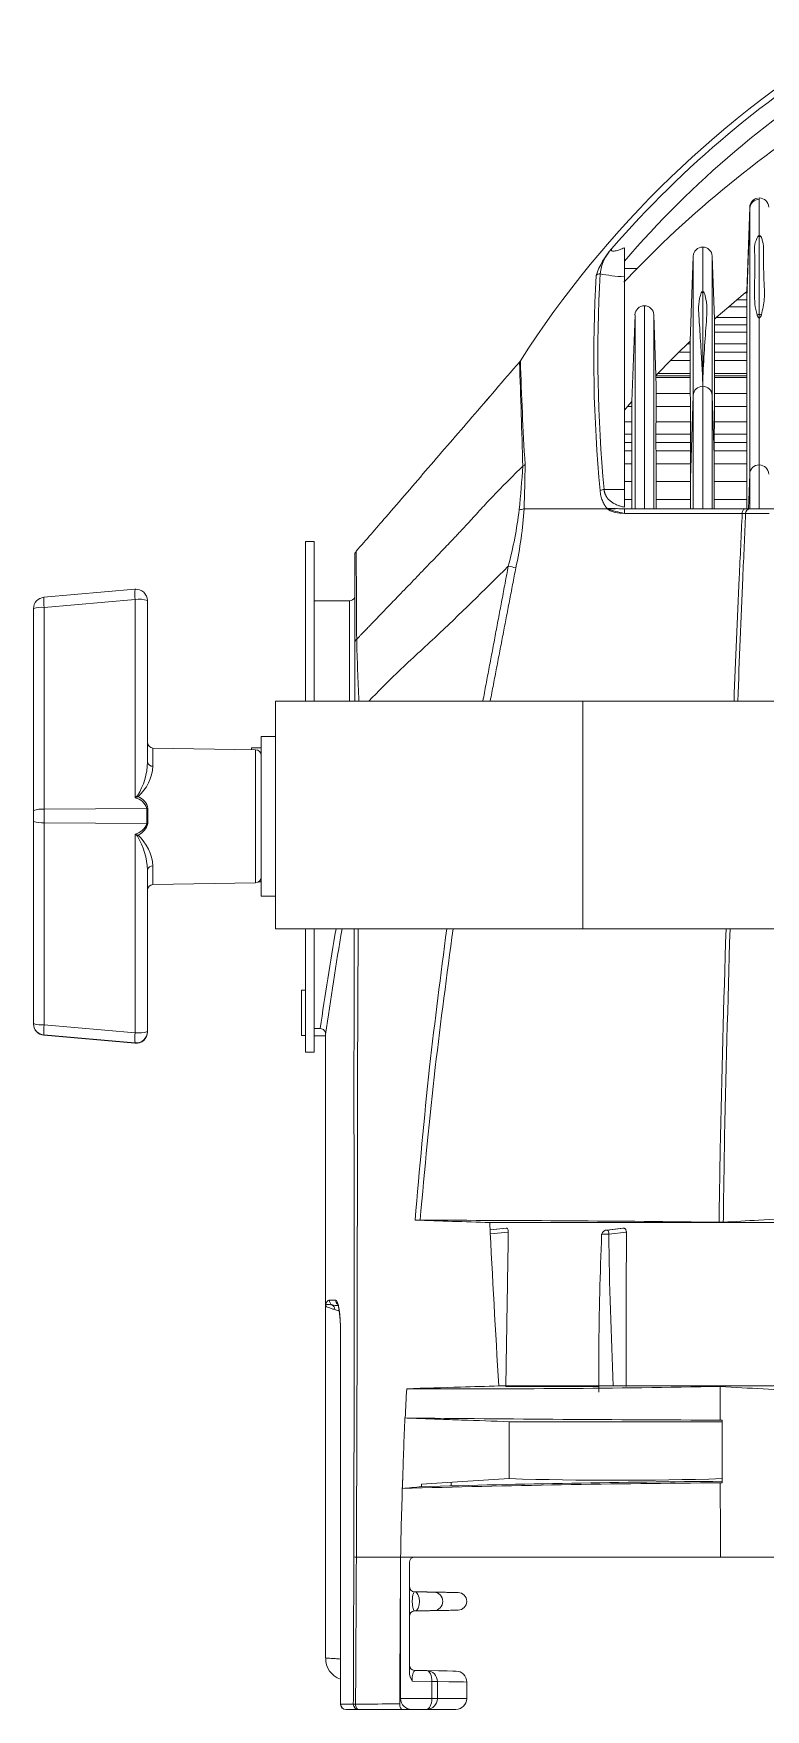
# Model space of a CAD drawing. Extents: x 9.3 to 87, y 1.1 to 68.8.
# Drawn here: x 32.25 to 36.27, y 54.12 to 63.31 of the extents above; entities that cross this region are included whole.
import ezdxf

# ---------------------------------------------------------------- set-up
doc = ezdxf.new("R2010")
doc.units = 0
doc.header["$MEASUREMENT"] = 0
doc.linetypes.add('SLD-Solid', pattern=[0])
doc.layers.add('OBJECT', color=7, linetype='CONTINUOUS')

msp = doc.modelspace()

# ---------------------------------------------------------------- linework, layer by layer
at = {"layer": 'OBJECT', "linetype": 'SLD-Solid', "lineweight": 15}
for p, q in [((36.1845, 62.3324), (36.1681, 61.8627)), ((36.1846, 62.3621), (36.1684, 61.8996)), ((36.2365, 62.2061), (36.2365, 62.2009)), ((36.2365, 62.2009), (36.2365, 61.7727)), ((35.8746, 62.0931), (35.8583, 61.6268)), ((35.9906, 61.7479), (35.9785, 62.0931)), ((35.5662, 62.0256), (35.4935, 61.9498)), ((35.5662, 62.0256), (35.4965, 62.0256)), ((35.4965, 61.9795), (35.4965, 60.8134)), ((35.9265, 61.8985), (35.9265, 61.8931)), ((35.9265, 61.8931), (35.9265, 61.3796)), ((36.1593, 61.8922), (36.1137, 61.8542)), ((36.1684, 61.8996), (36.1593, 61.8922)), ((36.1593, 61.8922), (36.1684, 61.8922)), ((35.5548, 61.7713), (35.5382, 61.296)), ((35.6699, 61.4386), (35.6583, 61.7713)), ((36.069, 61.8161), (35.9995, 61.7559)), ((36.1137, 61.8542), (36.069, 61.8161)), ((36.069, 61.8161), (36.1683, 61.8161)), ((36.1137, 61.8542), (36.1683, 61.8542)), ((36.2365, 61.7727), (36.2365, 61.7548)), ((35.9995, 61.7559), (35.9906, 61.7479)), ((35.9906, 61.7162), (36.1684, 61.7162)), ((35.9995, 61.7559), (36.1683, 61.7559)), ((35.8421, 61.6116), (35.7959, 61.5668)), ((35.8583, 61.6268), (35.8421, 61.6116)), ((35.8421, 61.6116), (35.8583, 61.6116)), ((35.9906, 61.6757), (36.1685, 61.6757)), ((35.9906, 61.6116), (36.1686, 61.6116)), ((35.7503, 61.5214), (35.6805, 61.4497)), ((35.7959, 61.5668), (35.7503, 61.5214)), ((35.7503, 61.5214), (35.8582, 61.5214)), ((35.7959, 61.5668), (35.8582, 61.5668)), ((35.9905, 61.5214), (36.1686, 61.5214)), ((35.9906, 61.5668), (36.1686, 61.5668)), ((35.6805, 61.4497), (35.6699, 61.4386)), ((35.6699, 61.4371), (35.8582, 61.4371)), ((35.6699, 61.4272), (35.8582, 61.4272)), ((35.6805, 61.4497), (35.8582, 61.4497)), ((35.9903, 61.4497), (36.1686, 61.4497)), ((35.9903, 61.4371), (36.1686, 61.4371)), ((35.9903, 61.4272), (36.1686, 61.4272)), ((35.6701, 61.3392), (35.8584, 61.3392)), ((35.8587, 60.8741), (35.8746, 61.3292)), ((35.9785, 61.3292), (35.99, 60.999)), ((35.9902, 61.3392), (36.1685, 61.3392)), ((35.5136, 61.2687), (35.4965, 61.2493)), ((35.5382, 61.296), (35.5136, 61.2687)), ((35.5136, 61.2687), (35.5381, 61.2687)), ((35.6701, 61.2687), (35.8585, 61.2687)), ((35.9902, 61.2687), (36.1685, 61.2687)), ((35.4965, 61.1843), (35.538, 61.1843)), ((35.67, 61.1843), (35.8585, 61.1843)), ((35.9902, 61.1843), (36.1684, 61.1843)), ((35.4965, 61.1172), (35.538, 61.1172)), ((35.4965, 61.0718), (35.538, 61.0718)), ((35.6699, 61.1172), (35.8585, 61.1172)), ((35.6699, 61.0718), (35.8586, 61.0718)), ((35.9901, 61.1172), (36.1684, 61.1172)), ((35.9901, 61.0718), (36.1683, 61.0718)), ((35.4965, 61.0262), (35.5381, 61.0262)), ((35.4965, 60.9541), (35.5381, 60.9541)), ((35.67, 61.0262), (35.8586, 61.0262)), ((35.67, 60.9541), (35.8586, 60.9541)), ((35.99, 60.9541), (36.1682, 60.9541)), ((35.9901, 61.0262), (36.1683, 61.0262)), ((35.4965, 60.8564), (35.5381, 60.8564)), ((35.6701, 60.8564), (35.8587, 60.8564)), ((35.9901, 60.8564), (36.1682, 60.8564)), ((36.1844, 60.8978), (36.1778, 60.7082)), ((35.385, 60.8134), (35.4965, 60.8134)), ((35.4965, 60.8134), (35.4965, 60.7161)), ((35.4965, 60.7577), (35.538, 60.7577)), ((35.4965, 60.7082), (35.4965, 60.7082)), ((35.6701, 60.7577), (35.8587, 60.7577)), ((35.9901, 60.7577), (36.1681, 60.7577)), ((33.7945, 60.5282), (33.7465, 60.5282)), ((33.7465, 59.6532), (33.7465, 60.5282)), ((33.7945, 59.6532), (33.7945, 60.5282)), ((32.3106, 60.2221), (32.8106, 60.266)), ((32.8117, 60.2109), (32.3117, 60.167)), ((32.8117, 59.1222), (32.8117, 60.2109)), ((32.2535, 59.0524), (32.2535, 60.1598)), ((32.3117, 60.167), (32.3117, 59.0596)), ((32.8785, 60.2037), (32.8785, 59.3188)), ((33.9878, 60.2032), (33.7945, 60.2032)), ((33.5815, 59.6532), (33.5815, 58.4032)), ((33.5815, 59.6532), (35.2685, 59.6532)), ((33.5815, 59.5907), (33.5815, 59.4585)), ((35.2685, 59.6532), (37.4855, 59.6532)), ((35.2685, 59.6532), (35.2685, 58.4032)), ((33.4728, 59.3856), (32.9092, 59.3954)), ((32.9092, 59.3954), (32.9092, 59.2958)), ((33.5035, 59.3957), (33.4495, 59.3957)), ((33.4495, 59.3957), (33.4495, 59.386)), ((33.4728, 59.0229), (33.4728, 59.3856)), ((33.5815, 59.4585), (33.5035, 59.4585)), ((33.5035, 58.5835), (33.5035, 59.4585)), ((32.2535, 58.9925), (32.2535, 59.0524)), ((32.3117, 59.0596), (32.8758, 59.0641)), ((32.3117, 59.0596), (32.3117, 58.986)), ((32.8758, 58.9819), (32.8758, 59.0641)), ((32.8813, 59.0641), (32.8813, 58.9818)), ((33.4728, 58.6563), (33.4728, 59.0229)), ((32.2535, 57.8837), (32.2535, 58.9925)), ((32.3117, 58.986), (32.3117, 57.8772)), ((32.3117, 58.986), (32.8758, 58.9819)), ((32.8117, 57.8337), (32.8117, 58.9236)), ((32.9092, 58.7489), (32.9092, 58.6465)), ((32.8785, 58.7262), (32.8785, 57.8402)), ((32.9092, 58.6465), (33.4728, 58.6563)), ((33.4882, 58.6607), (33.5035, 58.6607)), ((33.5035, 58.5835), (33.5815, 58.5835)), ((33.5815, 58.5835), (33.5815, 58.4657)), ((33.5815, 58.4032), (35.2685, 58.4032)), ((33.7465, 57.7282), (33.7465, 58.4032)), ((33.7945, 57.7282), (33.7945, 58.4032)), ((35.2685, 58.4032), (37.4855, 58.4032)), ((33.7465, 58.0681), (33.7245, 58.0677)), ((33.7245, 58.0677), (33.7245, 57.8187)), ((32.2535, 57.8821), (32.2535, 57.8837)), ((32.8106, 57.7779), (32.3106, 57.8215)), ((32.3106, 57.8215), (32.3106, 57.8199)), ((32.3106, 57.8199), (32.8106, 57.776)), ((32.3117, 57.8772), (32.8117, 57.8337)), ((32.8785, 57.8402), (32.8785, 57.8382)), ((33.7245, 57.8187), (33.7465, 57.8183)), ((32.8106, 57.776), (32.8106, 57.7779)), ((33.7465, 57.7282), (33.7945, 57.7282)), ((33.7945, 57.8175), (33.8567, 57.8164)), ((34.8481, 56.7622), (34.7595, 56.7535)), ((34.7595, 56.7534), (34.8502, 56.7622)), ((34.8485, 56.7622), (34.7595, 56.7535)), ((34.8595, 56.7399), (34.7608, 56.7304)), ((34.8485, 56.7622), (34.8502, 56.7622)), ((35.4879, 56.7621), (35.4008, 56.7514)), ((35.4893, 56.7622), (35.4039, 56.7517)), ((35.4045, 56.7518), (35.492, 56.7622)), ((35.5074, 56.7399), (35.4111, 56.7284)), ((35.4893, 56.7622), (35.492, 56.7622)), ((33.8563, 56.3383), (33.8564, 56.3357)), ((33.8565, 56.3357), (33.8565, 54.4047)), ((33.9376, 56.2122), (33.9377, 54.1641)), ((35.3557, 56.0857), (35.3555, 55.8619)), ((34.8457, 55.894), (35.3553, 55.894)), ((34.8646, 55.7002), (36.0325, 55.7002)), ((34.8646, 55.7002), (34.8646, 55.3882)), ((34.3834, 55.3574), (34.8646, 55.3882)), ((34.5465, 55.3679), (34.5465, 55.3487)), ((34.0452, 54.9582), (34.0256, 54.9582)), ((34.0452, 54.9582), (34.047, 54.9582)), ((34.0795, 54.9582), (34.047, 54.9582)), ((34.2683, 54.9582), (34.0795, 54.9582)), ((34.2683, 54.9582), (34.2683, 54.1822)), ((34.2683, 54.1818), (34.2683, 54.9582)), ((34.3165, 54.9282), (34.3165, 54.3284)), ((34.8065, 54.9582), (37.6775, 54.9582)), ((36.4955, 54.9582), (36.0245, 54.9582)), ((34.3475, 54.6628), (34.346, 54.6627)), ((34.346, 54.3367), (34.4124, 54.3355)), ((33.9377, 54.288), (33.9377, 54.1641)), ((34.4395, 54.2756), (34.3325, 54.2774)), ((34.4395, 54.1822), (34.4395, 54.2756)), ((34.4395, 54.2756), (34.4701, 54.2756)), ((34.4701, 54.2756), (34.4701, 54.1822)), ((34.6315, 54.1822), (34.6315, 54.2728)), ((33.9378, 54.1641), (33.9381, 54.1641)), ((33.9379, 54.1617), (33.9381, 54.1641)), ((33.9389, 54.1497), (33.9391, 54.1522)), ((34.2683, 54.1822), (34.4395, 54.1822)), ((34.4395, 54.1822), (34.4701, 54.1822)), ((34.4701, 54.1822), (34.6315, 54.1822)), ((34.2786, 54.1222), (34.3283, 54.1222)), ((34.4113, 54.1222), (34.3283, 54.1222)), ((34.5715, 54.1222), (34.4113, 54.1222))]:
    msp.add_line(p, q, dxfattribs=at)
at = {"layer": 'OBJECT', "linetype": 'SLD-Solid', "lineweight": 15, "flags": 128}
for points in [[(36.143, 60.6814), (36.1436, 60.6868), (36.1447, 60.6919), (36.1463, 60.6965), (36.1483, 60.7005), (36.1507, 60.7038), (36.1534, 60.7062), (36.1562, 60.7077), (36.1592, 60.7082)], [(33.8563, 57.8175), (33.8563, 57.6163), (33.8562, 57.2888), (33.8562, 56.9631), (33.8563, 56.6341), (33.8563, 56.3416)], [(33.9229, 56.3461), (33.9228, 56.3462), (33.9253, 56.3394), (33.9293, 56.3219), (33.9336, 56.2924), (33.9364, 56.2602), (33.9378, 56.2211), (33.9376, 56.2093)], [(33.9381, 56.2122), (33.9378, 56.2122), (33.9378, 56.2122)], [(34.3475, 54.6628), (34.3569, 54.6669), (34.3647, 54.6783), (34.3698, 54.6953), (34.3714, 54.7152), (34.3693, 54.7352), (34.3637, 54.7522), (34.3556, 54.7636), (34.3461, 54.7677)], [(34.4124, 54.3355), (34.4755, 54.3344), (34.523, 54.3336), (34.5547, 54.3331), (34.5706, 54.3328), (34.5726, 54.3328)], [(34.4124, 54.3355), (34.4178, 54.3343), (34.423, 54.3308), (34.4278, 54.3253), (34.4319, 54.3178), (34.4352, 54.3087), (34.4377, 54.2984), (34.4391, 54.2872), (34.4395, 54.2756)], [(34.6315, 54.2728), (34.6295, 54.2728), (34.6136, 54.2731), (34.5816, 54.2736), (34.5338, 54.2745), (34.4701, 54.2756)], [(33.9379, 54.1617), (33.9386, 54.1533), (33.9389, 54.1497)], [(34.0382, 54.1222), (34.0349, 54.1228), (34.0318, 54.1245), (34.0288, 54.1272), (34.0262, 54.1309), (34.0241, 54.1353), (34.0225, 54.1405), (34.0215, 54.146), (34.0212, 54.1518)], [(34.4113, 54.1222), (34.4168, 54.1234), (34.4221, 54.1268), (34.427, 54.1323), (34.4312, 54.1398), (34.4347, 54.1489), (34.4373, 54.1593), (34.4389, 54.1705), (34.4395, 54.1822)]]:
    msp.add_lwpolyline(points, dxfattribs=at)
at = {"layer": 'OBJECT', "linetype": 'SLD-Solid', "lineweight": 15}
for centre, radius, start, end in [((39.6305, 58.505), 5.5875, 120.60303, 147.3556), ((39.6368, 58.4958), 5.5635, 120.69782, 139.15667), ((39.6372, 58.5005), 5.4639, 121.32485, 139.27184), ((39.8586, 57.8332), 6, 120.68606, 135.67494), ((36.2365, 62.3602), 0.052, 100.32237, 178), ((36.2366, 62.3527), 0.0521, 90.0578, 178.05391), ((36.2365, 62.3602), 0.052, 2, 89.99312), ((35.9265, 62.0912), 0.052, 90, 178), ((35.9265, 62.0912), 0.052, 2, 90), ((36.2381, 62.1952), 0.011, 97.91833, 152.27441), ((36.2365, 62.1463), 0.0546, 89.99869, 98.62212), ((36.2368, 62.1957), 0.0104, 25.04093, 91.39748), ((36.2365, 62.1464), 0.0545, 79.77259, 90.00716), ((35.7387, 61.8523), 0.4196, 137.77047, 161.36634), ((35.5933, 61.9735), 0.2306, 135.79576, 174.3742), ((43.138, 61.5429), 7.8096, 176.74507, 185.40545), ((35.3634, 61.9657), 0.0304, 89.27098, 137.33274), ((43.2198, 61.5454), 7.8689, 176.71619, 185.33727), ((35.9275, 61.8887), 0.00992, 95.3564, 157.56286), ((35.9265, 61.8376), 0.0555, 89.99292, 98.52915), ((35.9254, 61.8883), 0.0103, 23.71507, 83.3647), ((35.9265, 61.8376), 0.0555, 81.47075, 90.00703), ((35.6065, 61.7695), 0.0518, 90, 178), ((35.6065, 61.7695), 0.0518, 2, 90), ((36.2365, 61.7108), 0.0619, 89.97809, 101.00867), ((36.2366, 61.7109), 0.0619, 78.57127, 90.02231), ((-24.2854, 59.3209), 59.2465, 1.567224, 2.119633), ((53.6827, 62.0899), 18.7658, 181.74324, 183.48132), ((35.9265, 61.3274), 0.052, 90, 178), ((35.9265, 61.3274), 0.052, 2, 90), ((26.0605, 61.0428), 8.8916, 357.84374, 359.40396), ((36.2362, 60.8961), 0.0519, 89.80041, 178.15382), ((36.2362, 60.8958), 0.0522, 2.17425, 89.64599), ((29.2267, 61.2991), 5.7234, 354.01511, 356.41483), ((35.3871, 60.7645), 0.049, 92.49335, 119.25099), ((32.7299, 60.9631), 2.2045, 345.00693, 353.20738), ((32.8585, 60.8333), 2.0909, 347.59264, 356.57031), ((34.9116, 60.7994), 0.0973, 274.30577, 290.49717), ((35.4249, 60.1703), 0.5384, 87.66065, 92.34088), ((35.5871, 61.1926), 0.5182, 249.18711, 259.93821), ((36.1894, 60.6806), 0.0277, 94.24834, 179.54824), ((9.7206, 81.752), 32.3016, 318.80092, 319.2382), ((34.0478, 60.4613), 0.03, 169.95387, 180.00033), ((34.0649, 60.4435), 0.0512, 141.05893, 151.176), ((96.6589, 60.5187), 62.6338, 180.03935, 180.482066), ((33.0209, 51.5632), 9.0189, 77.97038, 78.23827), ((32.316, 60.1598), 0.0625, 94.99957, 179.99954), ((32.5288, 60.1988), 0.2194, 173.91833, 188.34376), ((33.0288, 60.2427), 0.2194, 173.91811, 188.34383), ((32.816, 60.2037), 0.0625, 90, 95.01863), ((32.816, 60.2037), 0.0625, 0.00062, 95.00022), ((32.829, 60.0572), 0.1547, 71.3172, 96.42829), ((33.9878, 60.2332), 0.03, 270, 337.49327), ((32.298, 60.0384), 0.1293, 83.94944, 110.12566), ((245.1507, 59.909), 211.133, 179.984703, 180.062022), ((34.0395, 59.9737), 0.0217, 124.08205, 178.13325), ((45.7237, 60.2532), 11.6993, 181.28097, 182.9396), ((32.9098, 59.4267), 0.0313, 180, 269), ((33.4723, 59.3544), 0.0313, 0, 89), ((32.5302, 59.321), 0.3483, 327.44347, 359.63408), ((32.66, 59.314), 0.2499, 311.98227, 355.83328), ((32.906, 59.3236), 0.0279, 189.88899, 276.59522), ((32.7931, 59.0373), 0.0869, 17.96628, 77.6768), ((32.981, 59.2281), 0.1834, 211.0247, 212.99408), ((32.8021, 59.0521), 0.0801, 8.61383, 71.75276), ((32.298, 58.9309), 0.1294, 83.94966, 110.12545), ((32.8802, 58.5221), 0.542, 89.88465, 90.46079), ((32.298, 59.1268), 0.1415, 251.68318, 275.54744), ((32.793, 59.0087), 0.0871, 282.40353, 342.06955), ((32.7904, 59.0035), 0.0934, 293.17119, 346.57519), ((32.8802, 59.5797), 0.5979, 269.58229, 270.10464), ((32.9869, 58.8142), 0.1903, 147.08383, 148.9835), ((32.5046, 58.7173), 0.3741, 1.35804, 31.41404), ((32.6513, 58.7278), 0.2588, 4.67905, 47.19962), ((32.906, 58.7212), 0.0279, 83.20877, 169.75087), ((32.9098, 58.6153), 0.0313, 91, 180), ((33.4723, 58.6876), 0.0313, 271, 0), ((50.6557, 55.4613), 16.9982, 170.03335, 171.89826), ((50.461, 55.5286), 16.7621, 170.12531, 172.12929), ((32.298, 58.0181), 0.1415, 251.68297, 275.54763), ((32.316, 57.8837), 0.0625, 180.00046, 265.00043), ((32.316, 57.8821), 0.0625, 180.0005, 265.00039), ((32.5351, 57.845), 0.2257, 171.78695, 185.97821), ((33.0351, 57.8014), 0.2257, 171.78692, 185.97839), ((32.816, 57.8402), 0.0625, 264.99978, 359.99938), ((32.816, 57.8382), 0.0625, 264.99981, 359.99942), ((32.829, 58.0022), 0.1694, 264.12314, 286.99203), ((33.8263, 57.8263), 0.0306, 355.7096, 88.27773), ((38.064, 167.5397), 110.796, 268.077859, 268.289734), ((34.2749, -78.407), 135.2126, 89.262159, 89.957598), ((53.4024, 55.9801), 18.0462, 177.62636, 179.6646), ((35.4024, 56.7197), 0.032, 87.21211, 162.9336), ((35.3788, 56.7322), 0.0323, 355.86518, 37.28513), ((59.433, 57.027), 24.0238, 180.7121, 182.69656), ((33.9074, 56.3672), 0.03, 180.0062, 239.7236), ((33.9425, 56.3672), 0.0301, 179.99311, 227.30034), ((33.8771, 56.3158), 0.0297, 359.16461, 59.27319), ((34.6445, 127.1998), 71.3192, 269.724705, 271.10748), ((36.7123, 280.5664), 224.8583, 269.383758, 269.824234), ((36.6054, -27.0779), 82.4453, 90.404979, 91.617545), ((36.5823, -20.7975), 76.1733, 90.413493, 91.654461), ((35.4486, 74.3206), 18.9414, 268.23333, 271.76667), ((34.0267, 55.315), 0.3568, 267.55173, 269.8152), ((34.3465, 54.9282), 0.03, 90.00021, 179.99986), ((34.3465, 54.7977), 0.03, 180.00021, 268.99998), ((34.4494, 54.7152), 0.0507, 271.78441, 88.28079), ((34.5832, 54.7152), 0.0483, 270.9983, 89.0017), ((34.3465, 54.6327), 0.03, 90.9997, 180.00011), ((33.9776, 54.4013), 0.1202, 178.42931, 250.61236), ((34.3465, 54.3667), 0.03, 180, 269), ((34.4169, 54.3318), 0.1004, 181.91711, 212.76008), ((34.4047, 54.2921), 0.0738, 142.76962, 191.46078), ((34.4107, 54.2762), 0.0594, 359.38806, 88.4236), ((34.5715, 54.2728), 0.06, 1.05911, 89), ((33.9678, 54.1641), 0.03, 179.99868, 184.74877), ((33.9688, 54.1522), 0.03, 184.77847, 270), ((33.969, 54.1521), 0.0298, 179.70296, 269.70125), ((34.0226, 54.3821), 0.2303, 266.57517, 269.65264), ((34.0385, 54.1519), 0.0297, 179.45437, 269.44465), ((34.2083, 54.1822), 0.06, 359.62096, 0), ((34.3283, 54.1822), 0.06, 180.38215, 269.9996), ((34.4107, 54.1816), 0.0594, 270.58969, 0.57827), ((34.5715, 54.1822), 0.06, 270, 0)]:
    msp.add_arc(centre, radius, start, end, dxfattribs=at)
for points, knots in [([(36.1844, 60.8978), (36.1844, 60.9983), (36.1844, 61.1959), (36.1844, 61.4603), (36.1845, 61.688), (36.1845, 61.8787), (36.1845, 62.0368), (36.1845, 62.1745), (36.1845, 62.28), (36.1845, 62.3385), (36.1846, 62.3465), (36.1846, 62.3489)], [0, 0, 0, 0, 0.13971, 0.27463, 0.400189, 0.513714, 0.620363, 0.725479, 0.835679, 0.950155, 1, 1, 1, 1]), ([(36.2365, 62.2061), (36.2365, 62.2406), (36.2365, 62.311), (36.2365, 62.3694), (36.2365, 62.3992), (36.2365, 62.4028), (36.2365, 62.4033)], [0, 0, 0, 0, 0.332607, 0.67747, 0.95446, 1, 1, 1, 1]), ([(35.428, 62.1343), (35.4266, 62.1318), (35.4257, 62.1295), (35.4254, 62.1255), (35.426, 62.1237), (35.4292, 62.1213), (35.4317, 62.1207), (35.4379, 62.1205), (35.4416, 62.1209), (35.4532, 62.123), (35.4619, 62.1256), (35.4791, 62.1318), (35.4878, 62.1353), (35.4965, 62.1391)], [0, 0, 0, 0, 0.125, 0.125, 0.25, 0.25, 0.375, 0.375, 0.5, 0.5, 0.75, 0.75, 1, 1, 1, 1]), ([(35.4965, 62.1391), (35.4965, 62.1207), (35.4965, 62.1029), (35.4965, 62.0702), (35.4965, 62.055), (35.4965, 62.0273), (35.4965, 62.0151), (35.4965, 61.9997), (35.4965, 61.995), (35.4965, 61.9865), (35.4965, 61.9827), (35.4965, 61.9795)], [0, 0, 0, 0, 0.25, 0.25, 0.5, 0.5, 0.75, 0.75, 0.875, 0.875, 1, 1, 1, 1]), ([(35.9265, 62.1432), (35.9265, 62.1393), (35.9265, 62.1316), (35.9265, 62.0739), (35.9265, 61.9973), (35.9265, 61.9312), (35.9265, 61.8985)], [0, 0, 0, 0, 0.287566, 0.570617, 0.788164, 1, 1, 1, 1]), ([(36.2247, 61.7716), (36.2222, 61.7814), (36.2098, 61.8306), (36.2103, 61.9341), (36.2138, 62.0375), (36.2112, 62.1132), (36.2086, 62.1575), (36.2218, 62.1861), (36.2284, 62.2003)], [0, 0, 0, 0, 0.062759, 0.313599, 0.655294, 0.770719, 0.886051, 1, 1, 1, 1]), ([(36.2462, 62.2001), (36.2488, 62.1935), (36.2618, 62.1605), (36.2599, 62.0808), (36.261, 61.973), (36.268, 61.8587), (36.2552, 61.8005), (36.2488, 61.7715)], [0, 0, 0, 0, 0.052395, 0.261006, 0.629197, 0.815095, 1, 1, 1, 1]), ([(35.8746, 62.0931), (35.8746, 62.0892), (35.8746, 62.0817), (35.8746, 62.0222), (35.8746, 61.9314), (35.8746, 61.8031), (35.8746, 61.661), (35.8746, 61.5044), (35.8746, 61.3873), (35.8746, 61.3292)], [0, 0, 0, 0, 0.151707, 0.301092, 0.446794, 0.587449, 0.728596, 0.86532, 1, 1, 1, 1]), ([(35.9785, 62.0931), (35.9785, 62.0892), (35.9785, 62.0817), (35.9785, 62.0222), (35.9785, 61.9314), (35.9785, 61.8031), (35.9785, 61.661), (35.9785, 61.5044), (35.9785, 61.3873), (35.9785, 61.3292)], [0, 0, 0, 0, 0.151707, 0.301092, 0.446794, 0.587449, 0.728596, 0.86532, 1, 1, 1, 1]), ([(35.4965, 61.9795), (35.473, 61.9812), (35.4499, 61.9833), (35.4053, 61.9889), (35.3839, 61.9922), (35.3638, 61.9961)], [0, 0, 0, 0, 0.5, 0.5, 1, 1, 1, 1]), ([(35.9265, 61.3796), (35.9265, 61.3796), (35.9265, 61.3797), (35.9265, 61.3799), (35.9265, 61.3803), (35.9265, 61.3815), (35.9265, 61.3842), (35.9264, 61.3901), (35.9262, 61.4019), (35.9255, 61.4267), (35.9228, 61.493), (35.9152, 61.6017), (35.9082, 61.7341), (35.8991, 61.8297), (35.9151, 61.8819), (35.9183, 61.8925)], [0, 0, 0, 0, 0.000262, 0.000524, 0.001048, 0.002095, 0.006286, 0.014668, 0.031432, 0.064959, 0.138785, 0.369256, 0.649154, 0.929435, 1, 1, 1, 1]), ([(35.9348, 61.8925), (35.9381, 61.881), (35.9548, 61.8241), (35.9442, 61.7198), (35.9346, 61.563), (35.9272, 61.4446), (35.9266, 61.3817), (35.9265, 61.3803), (35.9265, 61.3799), (35.9265, 61.3797), (35.9265, 61.3796), (35.9265, 61.3796)], [0, 0, 0, 0, 0.076843, 0.381826, 0.687453, 0.993014, 0.997771, 0.99896, 0.999554, 0.999851, 1, 1, 1, 1]), ([(35.5548, 60.7082), (35.5548, 60.7294), (35.5548, 60.8006), (35.5548, 60.921), (35.5548, 61.0792), (35.5548, 61.2417), (35.5548, 61.3881), (35.5548, 61.5199), (35.5548, 61.6305), (35.5548, 61.7093), (35.5548, 61.7613), (35.5548, 61.7679), (35.5548, 61.7713)], [0, 0, 0, 0, 0.036087, 0.121484, 0.217181, 0.326474, 0.448113, 0.550998, 0.658884, 0.770331, 0.884355, 1, 1, 1, 1]), ([(35.6065, 61.8212), (35.6065, 61.8175), (35.6065, 61.8101), (35.6065, 61.7519), (35.6065, 61.6638), (35.6065, 61.5413), (35.6065, 61.4115), (35.6065, 61.2711), (35.6065, 61.1206), (35.6065, 60.9662), (35.6065, 60.8322), (35.6065, 60.7456), (35.6065, 60.7082)], [0, 0, 0, 0, 0.119115, 0.2364, 0.350741, 0.460971, 0.565325, 0.66243, 0.765971, 0.856794, 0.938114, 1, 1, 1, 1]), ([(35.6583, 61.7713), (35.6583, 61.7675), (35.6583, 61.7601), (35.6583, 61.7019), (35.6583, 61.6136), (35.6583, 61.491), (35.6583, 61.3611), (35.6583, 61.2205), (35.6583, 61.07), (35.6583, 60.9154), (35.6583, 60.7979), (35.6583, 60.7285), (35.6583, 60.7082)], [0, 0, 0, 0, 0.122602, 0.243319, 0.361, 0.474446, 0.581833, 0.68175, 0.788271, 0.881698, 0.965359, 1, 1, 1, 1]), ([(36.2365, 61.7548), (36.2362, 61.7548), (36.2353, 61.7549), (36.2337, 61.7557), (36.2301, 61.7591), (36.2274, 61.7647), (36.2255, 61.7695), (36.2247, 61.7716)], [0, 0, 0, 0, 0.032723, 0.076604, 0.191828, 0.659606, 1, 1, 1, 1]), ([(36.2488, 61.7715), (36.2481, 61.7696), (36.2469, 61.7663), (36.2449, 61.7622), (36.2432, 61.7595), (36.2417, 61.7575), (36.2403, 61.7561), (36.2389, 61.7553), (36.2379, 61.7549), (36.2371, 61.7547), (36.2367, 61.7548), (36.2365, 61.7548)], [0, 0, 0, 0, 0.316367, 0.531029, 0.677711, 0.778958, 0.877453, 0.925785, 0.962942, 0.989163, 1, 1, 1, 1]), ([(35.9906, 61.7479), (35.9906, 61.7466), (35.9906, 61.7438), (35.9906, 61.7254), (35.9906, 61.7162)], [0, 0, 0, 0, 0.498374, 1, 1, 1, 1]), ([(36.2365, 60.9482), (36.2365, 61.0348), (36.2365, 61.2058), (36.2365, 61.4233), (36.2365, 61.6064), (36.2365, 61.7063), (36.2365, 61.7548)], [0, 0, 0, 0, 0.29436, 0.581245, 0.796821, 1, 1, 1, 1]), ([(35.6699, 61.4272), (35.67, 61.4177), (35.67, 61.3985), (35.6701, 61.3591), (35.6701, 61.3392)], [0, 0, 0, 0, 0.497891, 1, 1, 1, 1]), ([(35.8746, 61.3292), (35.8746, 61.2673), (35.8746, 61.1433), (35.8746, 60.9381), (35.8746, 60.7875), (35.8746, 60.7082)], [0, 0, 0, 0, 0.321282, 0.642404, 1, 1, 1, 1]), ([(35.9265, 61.3796), (35.9265, 61.3796), (35.9265, 61.3796), (35.9265, 61.3796), (35.9265, 61.3796)], [0, 0, 0, 0, 0.559275, 1, 1, 1, 1]), ([(35.9265, 61.3796), (35.9265, 61.3795), (35.9265, 61.3795), (35.9265, 61.3795), (35.9265, 61.3794)], [0, 0, 0, 0, 0.559654, 1, 1, 1, 1]), ([(35.9265, 61.3794), (35.9265, 61.3175), (35.9265, 61.1938), (35.9265, 60.9726), (35.9265, 60.8048), (35.9265, 60.7082)], [0, 0, 0, 0, 0.298069, 0.595988, 1, 1, 1, 1]), ([(35.9785, 61.3292), (35.9785, 61.2673), (35.9785, 61.1433), (35.9785, 60.9381), (35.9785, 60.7875), (35.9785, 60.7082)], [0, 0, 0, 0, 0.321282, 0.642404, 1, 1, 1, 1]), ([(35.538, 61.1843), (35.538, 61.2016), (35.5381, 61.2361), (35.5381, 61.2578), (35.5381, 61.2687)], [0, 0, 0, 0, 0.498775, 1, 1, 1, 1]), ([(35.5381, 61.2687), (35.5382, 61.2766), (35.5382, 61.2924), (35.5382, 61.2948), (35.5382, 61.296)], [0, 0, 0, 0, 0.498581, 1, 1, 1, 1]), ([(34.1868, 60.6618), (34.2647, 60.752), (34.3426, 60.8422), (34.4204, 60.9325), (34.5002, 61.0249), (34.5799, 61.1173), (34.6596, 61.2097)], [0.00657067, 0.00657067, 0.00657067, 0.00657067, 0.01565711, 0.01565711, 0.01565711, 0.02496035, 0.02496035, 0.02496035, 0.02496035]), ([(36.2365, 60.948), (36.2365, 60.948), (36.2365, 60.948), (36.2364, 60.948), (36.2364, 60.948)], [0, 0, 0, 0, 0.559844, 1, 1, 1, 1]), ([(36.2365, 60.948), (36.2365, 60.948), (36.2365, 60.9481), (36.2365, 60.9482), (36.2365, 60.9482)], [0, 0, 0, 0, 0.559885, 1, 1, 1, 1]), ([(36.2365, 60.7082), (36.2365, 60.7502), (36.2365, 60.8312), (36.2365, 60.91), (36.2365, 60.948)], [0, 0, 0, 0, 0.517367, 1, 1, 1, 1]), ([(34.0273, 59.9917), (34.0304, 59.9949), (34.0372, 60.0019), (34.0483, 60.0135), (34.0615, 60.0272), (34.0766, 60.0429), (34.0938, 60.0608), (34.1129, 60.0808), (34.1315, 60.1003), (34.1567, 60.1264), (34.1954, 60.1664), (34.2557, 60.2286), (34.3289, 60.3043), (34.4063, 60.3845), (34.4778, 60.459), (34.541, 60.5251), (34.5867, 60.573), (34.6199, 60.6083), (34.6459, 60.6365), (34.6767, 60.6699), (34.7093, 60.7057), (34.7416, 60.7409), (34.7714, 60.7728), (34.7994, 60.8021), (34.825, 60.8281), (34.8488, 60.8518), (34.8713, 60.8742), (34.8938, 60.8966), (34.9164, 60.919), (34.9314, 60.9338), (34.9389, 60.9412)], [0, 0, 0, 0, 0.010055, 0.022297, 0.036727, 0.053344, 0.072148, 0.093139, 0.116317, 0.133602, 0.175891, 0.243162, 0.331396, 0.41605, 0.497146, 0.566728, 0.624255, 0.647909, 0.676949, 0.711384, 0.751221, 0.786743, 0.819856, 0.850562, 0.878864, 0.90314, 0.927392, 0.95162, 0.975822, 1, 1, 1, 1]), ([(36.1844, 60.7082), (36.1844, 60.7332), (36.1844, 60.7973), (36.1844, 60.8597), (36.1844, 60.8978)], [0, 0, 0, 0, 0.388563, 1, 1, 1, 1]), ([(35.4017, 60.7082), (35.4005, 60.7098), (35.3979, 60.7129), (35.3943, 60.7179), (35.3907, 60.7232), (35.3862, 60.7305), (35.3811, 60.74), (35.3757, 60.7522), (35.3711, 60.7651), (35.3674, 60.7786), (35.3647, 60.7926), (35.3637, 60.8024), (35.3632, 60.8072)], [0, 0, 0, 0, 0.061983, 0.124771, 0.188422, 0.252992, 0.380317, 0.504454, 0.631337, 0.75564, 0.878224, 1, 1, 1, 1]), ([(35.385, 60.8134), (35.3852, 60.8115), (35.3856, 60.8077), (35.3867, 60.8022), (35.388, 60.7968), (35.3897, 60.7915), (35.3916, 60.7863), (35.3939, 60.7813), (35.3965, 60.7765), (35.3994, 60.7718), (35.4026, 60.7672), (35.4061, 60.7628), (35.4099, 60.7585), (35.4141, 60.7544), (35.4185, 60.7505), (35.4265, 60.7442), (35.4393, 60.7361), (35.4568, 60.7279), (35.4762, 60.7211), (35.4893, 60.7178), (35.4965, 60.7161)], [0, 0, 0, 0, 0.03275, 0.065627, 0.098703, 0.132046, 0.165724, 0.199802, 0.234343, 0.269408, 0.305054, 0.341338, 0.378311, 0.416022, 0.454519, 0.493845, 0.613582, 0.746552, 0.861026, 1, 1, 1, 1]), ([(35.4469, 60.7082), (35.4469, 60.7082), (35.4459, 60.7082), (35.4439, 60.7082), (35.441, 60.7082), (35.4381, 60.7082), (35.4353, 60.7082), (35.4324, 60.7082), (35.4296, 60.7082), (35.4268, 60.7082), (35.4241, 60.7082), (35.4213, 60.7082), (35.4186, 60.7082), (35.4159, 60.7082), (35.4133, 60.7082), (35.4107, 60.7082), (35.4081, 60.7082), (35.4055, 60.7082), (35.4038, 60.7082), (35.4029, 60.7082)], [0, 0, 0, 0, 0.0001362, 0.0313862, 0.0626362, 0.0938862, 0.1251362, 0.1563862, 0.1876362, 0.2188862, 0.2501362, 0.2813862, 0.3126362, 0.3438862, 0.3751362, 0.4063862, 0.4376362, 0.4688862, 0.5001362, 0.5001362, 0.5001362, 0.5001362]), ([(35.4472, 60.6873), (35.4392, 60.6891), (35.4313, 60.6914), (35.4164, 60.6978), (35.4092, 60.7019), (35.4029, 60.7082)], [0, 0, 0, 0, 0.5, 0.5, 1, 1, 1, 1]), ([(35.4965, 60.7082), (35.4881, 60.7082), (35.4796, 60.7082), (35.4631, 60.7082), (35.4549, 60.7083), (35.4469, 60.7082)], [0, 0, 0, 0, 0.5, 0.5, 1, 1, 1, 1]), ([(35.4965, 60.7056), (35.4965, 60.706), (35.4965, 60.7064), (35.4965, 60.7076), (35.4965, 60.7081), (35.4965, 60.7082)], [0.6620483, 0.6620483, 0.6620483, 0.6620483, 0.75, 0.75, 0.9646688, 0.9646688, 0.9646688, 0.9646688]), ([(35.4965, 60.7082), (35.5459, 60.7082), (35.5968, 60.7082), (35.702, 60.7082), (35.756, 60.7082), (35.9219, 60.7082), (36.0379, 60.7082), (36.1592, 60.7082)], [0, 0, 0, 0, 0.25, 0.25, 0.5, 0.5, 1, 1, 1, 1]), ([(35.4965, 60.7002), (35.4965, 60.701), (35.4965, 60.7017), (35.4965, 60.7036), (35.4965, 60.7047), (35.4965, 60.7056)], [0.4233158, 0.4233158, 0.4233158, 0.4233158, 0.5, 0.5, 0.6620483, 0.6620483, 0.6620483, 0.6620483]), ([(35.4965, 60.6824), (35.4965, 60.6868), (35.4965, 60.6909), (35.4965, 60.6943), (35.4965, 60.6943), (35.4965, 60.6943)], [0, 0, 0, 0, 0.25, 0.25, 0.2507531, 0.2507531, 0.2507531, 0.2507531]), ([(36.143, 60.6814), (36.025, 60.6815), (35.9122, 60.6817), (35.7504, 60.6819), (35.6977, 60.682), (35.5949, 60.6822), (35.5449, 60.6823), (35.4965, 60.6824)], [0, 0, 0, 0, 0.5, 0.5, 0.75, 0.75, 1, 1, 1, 1]), ([(36.0981, 59.6532), (36.1076, 59.8783), (36.122, 60.2213), (36.1376, 60.5637), (36.143, 60.6814)], [0, 0, 0, 0, 0.656311, 1, 1, 1, 1]), ([(36.1617, 60.6808), (36.1566, 60.5637), (36.1416, 60.2215), (36.1278, 59.8786), (36.1186, 59.6532)], [0, 0, 0, 0, 0.342462, 1, 1, 1, 1]), ([(36.2912, 60.6809), (36.2809, 60.6809), (36.2706, 60.6809), (36.2603, 60.6809), (36.2274, 60.6809), (36.1946, 60.6809), (36.1617, 60.6808)], [0, 0, 0, 0, 0.001524, 0.001524, 0.001524, 0.006387037, 0.006387037, 0.006387037, 0.006387037]), ([(34.0178, 60.3034), (34.0178, 60.3148), (34.0178, 60.3496), (34.0178, 60.3922), (34.0178, 60.4318), (34.0178, 60.4565), (34.0178, 60.4597), (34.0178, 60.4613)], [0, 0, 0, 0, 0.106483, 0.326806, 0.54713, 0.773565, 1, 1, 1, 1]), ([(34.0183, 60.4665), (34.0183, 60.4665), (34.0184, 60.4666), (34.0188, 60.467), (34.0191, 60.4672), (34.0201, 60.4682)], [0, 0, 0, 0, 0.5, 0.5, 1, 1, 1, 1]), ([(34.8594, 60.3928), (34.7261, 60.2606), (34.5245, 60.0606), (34.2615, 59.8229), (34.144, 59.7039), (34.094, 59.6532)], [0, 0, 0, 0, 0.527895, 0.798608, 1, 1, 1, 1]), ([(34.0178, 59.9744), (34.0178, 60.0119), (34.0178, 60.0869), (34.0178, 60.1834), (34.0178, 60.2566), (34.0178, 60.2914), (34.0178, 60.3034)], [0, 0, 0, 0, 0.279823, 0.559651, 0.847417, 1, 1, 1, 1]), ([(33.9879, 59.6532), (33.9878, 59.6993), (33.9877, 59.7997), (33.9877, 59.9311), (33.9878, 60.0457), (33.9878, 60.1327), (33.9878, 60.1846), (33.9878, 60.2069), (33.9878, 60.2017), (33.9878, 60.201)], [0, 0, 0, 0, 0.139743, 0.304621, 0.47428, 0.639159, 0.808818, 0.973696, 1, 1, 1, 1]), ([(34.0178, 59.6532), (34.0178, 59.6823), (34.0178, 59.7368), (34.0178, 59.8134), (34.0178, 59.8979), (34.0178, 59.9454), (34.0178, 59.9744)], [0, 0, 0, 0, 0.239744, 0.448072, 0.661683, 1, 1, 1, 1]), ([(32.8117, 59.1222), (32.8118, 59.1223), (32.8158, 59.1262), (32.8198, 59.1299), (32.8238, 59.1336)], [0, 0, 0, 0, 0.023652, 1, 1, 1, 1]), ([(32.8272, 59.1282), (32.8221, 59.1263), (32.8169, 59.1243), (32.8118, 59.1223), (32.8117, 59.1222)], [0, 0, 0, 0, 0.976244, 1, 1, 1, 1]), ([(32.8117, 58.9236), (32.8118, 58.9236), (32.8169, 58.9215), (32.8221, 58.9196), (32.8272, 58.9176)], [0, 0, 0, 0, 0.023756, 1, 1, 1, 1]), ([(32.8238, 58.9123), (32.8198, 58.9159), (32.8158, 58.9197), (32.8118, 58.9235), (32.8117, 58.9236)], [0, 0, 0, 0, 0.976348, 1, 1, 1, 1]), ([(34.0115, 54.9585), (34.0124, 55.4483), (34.0144, 56.4278), (34.0114, 57.5761), (34.0137, 58.2346), (34.0143, 58.4032)], [0, 0, 0, 0, 0.426535, 0.85311, 1, 1, 1, 1]), ([(34.0356, 58.4032), (34.0347, 58.2346), (34.0309, 57.5761), (34.0315, 56.4277), (34.0275, 55.4481), (34.0256, 54.9582)], [0, 0, 0, 0, 0.146875, 0.573433, 1, 1, 1, 1]), ([(34.3478, 56.8061), (34.3724, 57.086), (34.4193, 57.6196), (34.4887, 58.1507), (34.5217, 58.4032)], [0, 0, 0, 0, 0.524579, 1, 1, 1, 1]), ([(34.5566, 58.4032), (34.5223, 58.15), (34.4504, 57.6188), (34.4009, 57.085), (34.375, 56.8056)], [0, 0, 0, 0, 0.476589, 1, 1, 1, 1]), ([(36.0161, 56.7944), (36.018, 56.9265), (36.0259, 57.4631), (36.0422, 57.9991), (36.0545, 58.4032)], [0, 0, 0, 0, 0.246144, 1, 1, 1, 1]), ([(36.0765, 58.4032), (36.0646, 57.9993), (36.0488, 57.4634), (36.0411, 56.9269), (36.0392, 56.7948)], [0, 0, 0, 0, 0.75379, 1, 1, 1, 1]), ([(33.8567, 57.8175), (33.8567, 57.8186), (33.8567, 57.8197), (33.8568, 57.8239), (33.8568, 57.824)], [0, 0, 0, 0, 0.965487, 1, 1, 1, 1]), ([(36.0392, 56.7948), (36.1036, 56.7987), (36.168, 56.8024), (36.2324, 56.8061), (36.3147, 56.8108), (36.397, 56.8154), (36.4794, 56.82)], [0.00042223, 0.00042223, 0.00042223, 0.00042223, 0.00998302, 0.00998302, 0.00998302, 0.02220394, 0.02220394, 0.02220394, 0.02220394]), ([(36.7865, 56.7932), (36.6837, 56.7932), (36.5828, 56.7932), (36.3849, 56.7932), (36.2879, 56.7932), (36.098, 56.7932), (36.0056, 56.7932), (35.871, 56.7932), (35.8268, 56.7932), (35.7397, 56.7932), (35.6968, 56.7932), (35.5703, 56.7932), (35.4892, 56.7932), (35.3723, 56.7932), (35.3341, 56.7932), (35.2594, 56.7932), (35.2229, 56.7932), (35.1159, 56.7932), (35.0483, 56.7932), (34.9526, 56.7932), (34.9216, 56.7932), (34.8765, 56.7932), (34.8617, 56.7932), (34.8326, 56.7932), (34.8183, 56.7932), (34.804, 56.7932)], [0, 0, 0, 0, 0.125, 0.125, 0.25, 0.25, 0.375, 0.375, 0.4375, 0.4375, 0.5, 0.5, 0.625, 0.625, 0.6875, 0.6875, 0.75, 0.75, 0.875, 0.875, 0.9375, 0.9375, 0.96875, 0.96875, 1, 1, 1, 1]), ([(34.8502, 56.7622), (34.8513, 56.7619), (34.8535, 56.7614), (34.8564, 56.7575), (34.8585, 56.7517), (34.8595, 56.7454), (34.8595, 56.7414), (34.8595, 56.7399)], [0, 0, 0, 0, 0.217768, 0.435523, 0.653691, 0.873137, 1, 1, 1, 1]), ([(35.411, 56.7299), (35.4036, 56.7297), (35.3883, 56.7293), (35.3774, 56.7292), (35.3717, 56.7291)], [0, 0, 0, 0, 0.488035, 1, 1, 1, 1]), ([(35.492, 56.7622), (35.4938, 56.7619), (35.4973, 56.7614), (35.502, 56.7575), (35.5054, 56.7517), (35.5071, 56.7454), (35.5073, 56.7414), (35.5074, 56.7399)], [0, 0, 0, 0, 0.217774, 0.435526, 0.653691, 0.873137, 1, 1, 1, 1]), ([(36.0392, 56.7948), (36.0364, 56.7947), (36.0331, 56.7946), (36.0253, 56.7944), (36.0209, 56.7944), (36.0161, 56.7944)], [0, 0, 0, 0, 0.5, 0.5, 1, 1, 1, 1]), ([(33.8566, 56.3416), (33.8571, 56.3434), (33.8582, 56.3472), (33.8668, 56.3661), (33.8749, 56.367), (33.8774, 56.3672)], [0, 0, 0, 0, 0.39126, 0.81108, 1, 1, 1, 1]), ([(33.9124, 56.3672), (33.9152, 56.3672), (33.918, 56.3641), (33.9222, 56.3545), (33.9236, 56.3504), (33.9263, 56.3407), (33.9276, 56.335), (33.9302, 56.3217), (33.9314, 56.3141), (33.9331, 56.3017), (33.9336, 56.2973), (33.9346, 56.2881), (33.935, 56.2833), (33.9363, 56.2683), (33.937, 56.2578), (33.9379, 56.2354), (33.9381, 56.2239), (33.9381, 56.2122)], [0, 0, 0, 0, 0.25, 0.25, 0.375, 0.375, 0.5, 0.5, 0.625, 0.625, 0.6875, 0.6875, 0.75, 0.75, 0.875, 0.875, 1, 1, 1, 1]), ([(33.8564, 56.3383), (33.8565, 56.3383), (33.8565, 56.3383), (33.8584, 56.3413), (33.8689, 56.3451), (33.8872, 56.3421), (33.8922, 56.3413)], [0, 0, 0, 0, 0.025517, 0.174703, 0.771823, 1, 1, 1, 1]), ([(33.9067, 56.3154), (33.9002, 56.3175), (33.8795, 56.3243), (33.8618, 56.3296), (33.8565, 56.3358), (33.8566, 56.3357), (33.8566, 56.3357)], [0, 0, 0, 0, 0.207804, 0.661614, 0.973314, 1, 1, 1, 1]), ([(33.9312, 56.3095), (33.9306, 56.3095), (33.921, 56.3103), (33.9136, 56.3129), (33.9067, 56.3154)], [0, 0, 0, 0, 0.059509, 1, 1, 1, 1]), ([(34.8312, 55.8967), (34.944, 55.8967), (35.0712, 55.8967), (35.3543, 55.8967), (35.5084, 55.8967), (35.7579, 55.8967), (35.8437, 55.8967), (36.0202, 55.8967), (36.111, 55.8967), (36.3908, 55.8967), (36.5849, 55.8967), (36.7865, 55.8967)], [0, 0, 0, 0, 0.25, 0.25, 0.5, 0.5, 0.625, 0.625, 0.75, 0.75, 1, 1, 1, 1]), ([(34.8646, 55.7002), (34.7772, 55.7034), (34.6897, 55.7067), (34.6023, 55.7099), (34.5585, 55.7115), (34.5148, 55.7131), (34.4711, 55.7147), (34.4274, 55.7162), (34.3836, 55.7178), (34.3399, 55.7194), (34.3239, 55.72), (34.3079, 55.7206), (34.292, 55.7212)], [0, 0, 0, 0, 0.00666965, 0.00666965, 0.00666965, 0.01000448, 0.01000448, 0.01000448, 0.0133393, 0.0133393, 0.0133393, 0.01455811, 0.01455811, 0.01455811, 0.01455811]), ([(34.0088, 54.1522), (34.0093, 54.2866), (34.0098, 54.421), (34.0107, 54.6898), (34.0111, 54.8242), (34.0115, 54.9585)], [0, 0, 0, 0, 0.5, 0.5, 1, 1, 1, 1]), ([(34.0256, 54.9582), (34.0249, 54.8238), (34.0242, 54.6894), (34.0227, 54.4206), (34.022, 54.2862), (34.0212, 54.1518)], [0, 0, 0, 0, 0.5, 0.5, 1, 1, 1, 1]), ([(36.0245, 54.9582), (35.8487, 54.9582), (35.6793, 54.9582), (35.4346, 54.9582), (35.3548, 54.9582), (35.1992, 54.9582), (35.1232, 54.9582), (35.0122, 54.9582), (34.9757, 54.9582), (34.9038, 54.9582), (34.8684, 54.9582), (34.764, 54.9582), (34.6966, 54.9582), (34.5014, 54.9582), (34.3803, 54.9582), (34.2683, 54.9582)], [0, 0, 0, 0, 0.25, 0.25, 0.375, 0.375, 0.5, 0.5, 0.5625, 0.5625, 0.625, 0.625, 0.75, 0.75, 1, 1, 1, 1]), ([(34.346, 54.7677), (34.3444, 54.7677), (34.3428, 54.7667), (34.3397, 54.7623), (34.3383, 54.7591), (34.3357, 54.7501), (34.3345, 54.7443), (34.3329, 54.7308), (34.3325, 54.7229), (34.3325, 54.7111), (34.3326, 54.7071), (34.333, 54.6996), (34.3333, 54.696), (34.3346, 54.6858), (34.3357, 54.6802), (34.3383, 54.6713), (34.3398, 54.6681), (34.3428, 54.6637), (34.3444, 54.6627), (34.346, 54.6627)], [0, 0, 0, 0, 0.125, 0.125, 0.25, 0.25, 0.375, 0.375, 0.5, 0.5, 0.5625, 0.5625, 0.625, 0.625, 0.75, 0.75, 0.875, 0.875, 1, 1, 1, 1]), ([(34.3461, 54.7677), (34.3488, 54.7677), (34.3541, 54.7676), (34.3618, 54.7674), (34.3693, 54.7673), (34.3765, 54.7672), (34.3835, 54.7671), (34.3902, 54.7669), (34.3966, 54.7668), (34.4028, 54.7667), (34.4088, 54.7666), (34.4164, 54.7665), (34.425, 54.7663), (34.434, 54.7662), (34.4413, 54.766), (34.4471, 54.7659), (34.4496, 54.7659), (34.4509, 54.7659)], [0, 0, 0, 0, 0.050111, 0.099875, 0.149398, 0.198784, 0.248139, 0.29757, 0.347181, 0.397079, 0.447364, 0.498139, 0.600094, 0.700384, 0.799874, 0.899451, 1, 1, 1, 1]), ([(34.4509, 54.7659), (34.4548, 54.7658), (34.4624, 54.7657), (34.4733, 54.7655), (34.4834, 54.7653), (34.4927, 54.7651), (34.5014, 54.765), (34.5153, 54.7648), (34.5329, 54.7644), (34.549, 54.7642), (34.56, 54.764), (34.5675, 54.7638), (34.5736, 54.7637), (34.5783, 54.7637), (34.5817, 54.7636), (34.5837, 54.7636), (34.5839, 54.7636), (34.584, 54.7636)], [0, 0, 0, 0, 0.045155, 0.088908, 0.131263, 0.17222, 0.211782, 0.249951, 0.37493, 0.499937, 0.5714, 0.642833, 0.714249, 0.785662, 0.857082, 0.928524, 1, 1, 1, 1]), ([(34.451, 54.6646), (34.4504, 54.6646), (34.4492, 54.6645), (34.4469, 54.6645), (34.4443, 54.6645), (34.4413, 54.6644), (34.4379, 54.6643), (34.4341, 54.6643), (34.4299, 54.6642), (34.4253, 54.6641), (34.4204, 54.664), (34.4133, 54.6639), (34.4038, 54.6637), (34.3913, 54.6635), (34.3777, 54.6633), (34.3632, 54.663), (34.3528, 54.6629), (34.3475, 54.6628)], [0, 0, 0, 0, 0.050455, 0.100558, 0.150414, 0.200131, 0.249817, 0.29958, 0.349527, 0.399766, 0.450401, 0.501535, 0.602538, 0.702058, 0.800916, 0.899952, 1, 1, 1, 1]), ([(34.584, 54.6669), (34.584, 54.6669), (34.584, 54.6669), (34.5834, 54.6669), (34.5824, 54.6669), (34.5811, 54.6668), (34.5793, 54.6668), (34.5772, 54.6668), (34.5747, 54.6667), (34.5717, 54.6667), (34.5684, 54.6666), (34.5646, 54.6666), (34.5605, 54.6665), (34.556, 54.6664), (34.5473, 54.6663), (34.5329, 54.666), (34.5104, 54.6656), (34.4832, 54.6651), (34.4621, 54.6648), (34.451, 54.6646)], [0, 0, 0, 0, 0.038485, 0.076959, 0.115425, 0.153885, 0.192341, 0.230795, 0.269248, 0.307703, 0.346161, 0.384625, 0.423097, 0.461577, 0.50007, 0.62505, 0.750056, 0.868724, 1, 1, 1, 1]), ([(33.858, 54.4047), (33.8576, 54.4047), (33.854, 54.405), (33.8698, 54.4038), (33.8974, 54.4019), (33.9277, 54.3997), (33.9377, 54.399)], [0, 0, 0, 0, 0.059035, 0.435282, 0.814141, 1, 1, 1, 1]), ([(34.0212, 54.1518), (34.0376, 54.1519), (34.0541, 54.1519), (34.0705, 54.152), (34.1347, 54.1522), (34.1989, 54.1524), (34.2632, 54.1526)], [0, 0, 0, 0, 0.001524, 0.001524, 0.001524, 0.007473407, 0.007473407, 0.007473407, 0.007473407]), ([(34.2632, 54.1526), (34.2631, 54.1486), (34.2635, 54.1447), (34.265, 54.1373), (34.2662, 54.134), (34.2705, 54.1255), (34.2745, 54.1222), (34.2786, 54.1222)], [0, 0, 0, 0, 0.25, 0.25, 0.5, 0.5, 1, 1, 1, 1]), ([(34.3922, 54.1222), (34.3926, 54.1222), (34.3942, 54.1222), (34.3817, 54.1222), (34.3568, 54.1222), (34.3292, 54.1222), (34.3161, 54.1222)], [0, 0, 0, 0, 0.118551, 0.422857, 0.727162, 1, 1, 1, 1])]:
    msp.add_open_spline(points, degree=3, knots=knots, dxfattribs=at)
for points, degree in [([(36.2365, 62.4033), (36.2365, 62.4122)], 1), ([(36.1683, 61.8542), (36.1683, 61.8652)], 1), ([(36.1683, 61.8161), (36.1683, 61.8542)], 1), ([(36.1683, 61.7559), (36.1683, 61.8161)], 1), ([(35.9906, 61.7162), (35.9906, 61.6757)], 1), ([(36.1684, 61.7162), (36.1683, 61.7559)], 1), ([(36.1685, 61.6757), (36.1684, 61.7162)], 1), ([(35.8582, 61.5668), (35.8583, 61.6116)], 1), ([(35.8583, 61.6116), (35.8583, 61.6268)], 1), ([(35.9906, 61.6757), (35.9906, 61.6116)], 1), ([(35.9906, 61.6116), (35.9906, 61.5668)], 1), ([(36.1686, 61.6116), (36.1685, 61.6757)], 1), ([(36.1686, 61.5668), (36.1686, 61.6116)], 1), ([(34.6596, 61.2097), (34.7466, 61.3105), (34.8336, 61.4113), (34.9206, 61.5122)], 3), ([(34.9206, 61.5122), (34.8336, 61.4114), (34.7466, 61.3105), (34.6596, 61.2097)], 3), ([(34.9206, 61.5122), (34.9224, 61.5143), (34.9241, 61.5166), (34.9256, 61.519)], 3), ([(35.8582, 61.5214), (35.8582, 61.5668)], 1), ([(35.8582, 61.4497), (35.8582, 61.5214)], 1), ([(35.9905, 61.5214), (35.9903, 61.4497)], 1), ([(35.9906, 61.5668), (35.9905, 61.5214)], 1), ([(36.1686, 61.5214), (36.1686, 61.5668)], 1), ([(36.1686, 61.4497), (36.1686, 61.5214)], 1), ([(35.6699, 61.4386), (35.6699, 61.4371)], 1), ([(35.6699, 61.4371), (35.6699, 61.4272)], 1), ([(35.8582, 61.4371), (35.8582, 61.4497)], 1), ([(35.8582, 61.4272), (35.8582, 61.4371)], 1), ([(35.8584, 61.3392), (35.8582, 61.4272)], 1), ([(35.9903, 61.4272), (35.9902, 61.3392)], 1), ([(35.9903, 61.4497), (35.9903, 61.4371)], 1), ([(35.9903, 61.4371), (35.9903, 61.4272)], 1), ([(36.1685, 61.3392), (36.1686, 61.4272)], 1), ([(36.1686, 61.4371), (36.1686, 61.4497)], 1), ([(36.1686, 61.4272), (36.1686, 61.4371)], 1), ([(35.6701, 61.3392), (35.6701, 61.2687)], 1), ([(35.8585, 61.2687), (35.8584, 61.3392)], 1), ([(35.9902, 61.3392), (35.9902, 61.2687)], 1), ([(36.1685, 61.2687), (36.1685, 61.3392)], 1), ([(35.6701, 61.2687), (35.67, 61.1843)], 1), ([(35.8585, 61.1843), (35.8585, 61.2687)], 1), ([(35.9902, 61.2687), (35.9902, 61.1843)], 1), ([(36.1684, 61.1843), (36.1685, 61.2687)], 1), ([(35.538, 61.1172), (35.538, 61.1843)], 1), ([(35.67, 61.1843), (35.6699, 61.1172)], 1), ([(35.8585, 61.1172), (35.8585, 61.1843)], 1), ([(35.9902, 61.1843), (35.9901, 61.1172)], 1), ([(36.1684, 61.1172), (36.1684, 61.1843)], 1), ([(35.538, 61.0718), (35.538, 61.1172)], 1), ([(35.5381, 61.0262), (35.538, 61.0718)], 1), ([(35.6699, 61.1172), (35.6699, 61.0718)], 1), ([(35.6699, 61.0718), (35.67, 61.0262)], 1), ([(35.8586, 61.0718), (35.8585, 61.1172)], 1), ([(35.8586, 61.0262), (35.8586, 61.0718)], 1), ([(35.9901, 61.1172), (35.9901, 61.0718)], 1), ([(35.9901, 61.0718), (35.9901, 61.0262)], 1), ([(36.1683, 61.0718), (36.1684, 61.1172)], 1), ([(36.1683, 61.0262), (36.1683, 61.0718)], 1), ([(34.9389, 60.9412), (34.9438, 60.9438), (34.9481, 60.9469), (34.9516, 60.9503)], 3), ([(35.5381, 60.9541), (35.5381, 61.0262)], 1), ([(35.5381, 60.8564), (35.5381, 60.9541)], 1), ([(35.67, 61.0262), (35.67, 60.9541)], 1), ([(35.67, 60.9541), (35.6701, 60.8564)], 1), ([(35.8586, 60.9541), (35.8586, 61.0262)], 1), ([(35.8587, 60.8741), (35.8586, 60.9541)], 1), ([(35.9901, 61.0262), (35.99, 60.999)], 1), ([(35.99, 60.999), (35.99, 60.9541)], 1), ([(35.99, 60.9541), (35.9901, 60.8564)], 1), ([(36.1682, 60.9541), (36.1683, 61.0262)], 1), ([(36.1682, 60.8564), (36.1682, 60.9541)], 1), ([(36.2365, 60.948), (36.2364, 60.948)], 1), ([(35.538, 60.7577), (35.5381, 60.8564)], 1), ([(35.6701, 60.8564), (35.6701, 60.7577)], 1), ([(35.8587, 60.8564), (35.8587, 60.8741)], 1), ([(35.8587, 60.7577), (35.8587, 60.8564)], 1), ([(35.9901, 60.8564), (35.9901, 60.7577)], 1), ([(36.1681, 60.7577), (36.1682, 60.8564)], 1), ([(34.9458, 60.7082), (34.9458, 60.7082), (34.9457, 60.7082), (34.9457, 60.7082)], 3), ([(34.9559, 60.7082), (34.9526, 60.7082), (34.9492, 60.7082), (34.9458, 60.7082)], 3), ([(35.381, 60.7082), (35.2199, 60.7082), (35.0772, 60.7082), (34.9559, 60.7082)], 3), ([(35.4017, 60.7082), (35.3948, 60.7082), (35.3879, 60.7082), (35.381, 60.7082)], 3), ([(35.4029, 60.7082), (35.4025, 60.7082), (35.4021, 60.7083), (35.4017, 60.7083)], 3), ([(35.4965, 60.6824), (35.4798, 60.6824), (35.4633, 60.6837), (35.4474, 60.6872)], 3), ([(35.4965, 60.7082), (35.4965, 60.7082), (35.4965, 60.7082), (35.4965, 60.7082)], 3), ([(35.4965, 60.6943), (35.4965, 60.6966), (35.4965, 60.6985), (35.4965, 60.7002)], 3), ([(35.5379, 60.7082), (35.538, 60.7577)], 1), ([(35.6701, 60.7577), (35.6701, 60.7082)], 1), ([(35.8586, 60.7082), (35.8587, 60.7577)], 1), ([(35.9901, 60.7577), (35.9901, 60.7082)], 1), ([(36.1617, 60.6808), (36.157, 60.6811), (36.1506, 60.6813), (36.143, 60.6814)], 3), ([(36.1592, 60.7082), (36.1707, 60.7082), (36.1803, 60.7082), (36.1873, 60.7082)], 3), ([(36.1681, 60.7082), (36.1681, 60.7577)], 1), ([(36.1873, 60.7082), (36.2305, 60.7082), (36.2736, 60.7082), (36.3168, 60.7082)], 3), ([(34.7199, 59.6532), (34.8594, 60.3927)], 1), ([(34.9006, 60.384), (34.7602, 59.6532)], 1), ([(33.7945, 57.8568), (33.8054, 57.8568), (33.8163, 57.8568), (33.8272, 57.8568)], 3), ([(34.375, 56.8056), (34.3684, 56.8056), (34.3589, 56.8057), (34.3478, 56.8061)], 3), ([(34.7573, 56.7931), (34.7726, 56.7932), (34.7883, 56.7932), (34.8043, 56.7932)], 3), ([(34.7573, 56.7931), (34.7722, 56.4939), (34.7889, 56.1951), (34.8077, 55.8967)], 3), ([(34.8457, 55.894), (34.8595, 56.7399)], 1), ([(35.3717, 56.7291), (35.3716, 56.7275)], 1), ([(35.4039, 56.7517), (35.4045, 56.7518)], 1), ([(35.4111, 56.7284), (35.411, 56.7299)], 1), ([(35.4879, 56.762), (35.4893, 56.7622)], 1), ([(35.5062, 55.894), (35.5074, 56.7399)], 1), ([(33.8774, 56.3672), (33.8862, 56.3672), (33.8979, 56.3672), (33.9124, 56.3672)], 3), ([(33.8922, 56.3413), (33.9023, 56.3389), (33.9144, 56.3372), (33.9286, 56.3372)], 3), ([(33.9381, 56.2122), (33.9385, 55.5295), (33.9382, 54.8468), (33.9381, 54.1641)], 3), ([(34.5979, 55.8905), (34.4992, 55.8875), (34.4005, 55.8844), (34.3018, 55.8814)], 3), ([(34.8077, 55.8967), (34.7378, 55.8947), (34.6678, 55.8926), (34.5979, 55.8905)], 3), ([(34.8077, 55.8967), (34.8154, 55.8967), (34.8233, 55.8967), (34.8312, 55.8967)], 3), ([(36.0225, 55.7092), (36.0226, 55.7708), (36.0227, 55.8323), (36.023, 55.8939)], 3), ([(36.4932, 55.867), (36.3365, 55.8757), (36.1797, 55.8846), (36.023, 55.8939)], 3), ([(34.2939, 55.7211), (34.2964, 55.7746), (34.299, 55.828), (34.3018, 55.8814)], 3), ([(34.292, 55.7212), (34.2871, 55.6081), (34.2832, 55.4949), (34.2797, 55.3818)], 3), ([(34.292, 55.7212), (34.2926, 55.7212), (34.2932, 55.7211), (34.2939, 55.7211)], 3), ([(36.0225, 55.7092), (36.0258, 55.7093), (36.0292, 55.7094), (36.0325, 55.7095)], 3), ([(36.0325, 55.3644), (36.0325, 55.4794), (36.0325, 55.5945), (36.0325, 55.7095)], 3), ([(34.2683, 54.9582), (34.2707, 55.099), (34.2746, 55.2398), (34.2796, 55.3805)], 3), ([(34.2796, 55.3805), (34.2791, 55.3651), (34.2786, 55.3498), (34.2781, 55.3345)], 3), ([(34.2781, 55.3345), (34.3131, 55.3377), (34.348, 55.3409), (34.383, 55.344)], 3), ([(34.2796, 55.3805), (34.2797, 55.3809), (34.2797, 55.3813), (34.2797, 55.3818)], 3), ([(34.383, 55.344), (34.3831, 55.3485), (34.3833, 55.353), (34.3834, 55.3574)], 3), ([(36.0245, 54.9582), (36.0235, 55.0939), (36.0229, 55.2296), (36.0226, 55.3653)], 3), ([(36.0325, 55.3644), (36.0292, 55.3647), (36.0259, 55.365), (36.0226, 55.3653)], 3), ([(34.2683, 54.9582), (34.2667, 54.6897), (34.265, 54.4212), (34.2632, 54.1526)], 3), ([(33.9381, 54.1641), (33.9385, 54.1602), (33.9388, 54.1562), (33.9391, 54.1522)], 3), ([(33.9391, 54.1522), (33.9589, 54.1522), (33.9821, 54.1522), (34.0088, 54.1522)], 3), ([(34.0382, 54.1222), (34.0116, 54.1222), (33.9885, 54.1222), (33.9688, 54.1222)], 3), ([(34.2786, 54.1222), (34.1985, 54.1222), (34.1184, 54.1222), (34.0382, 54.1222)], 3)]:
    msp.add_open_spline(points, degree=degree, dxfattribs=at)

doc.saveas('drawing.dxf')
